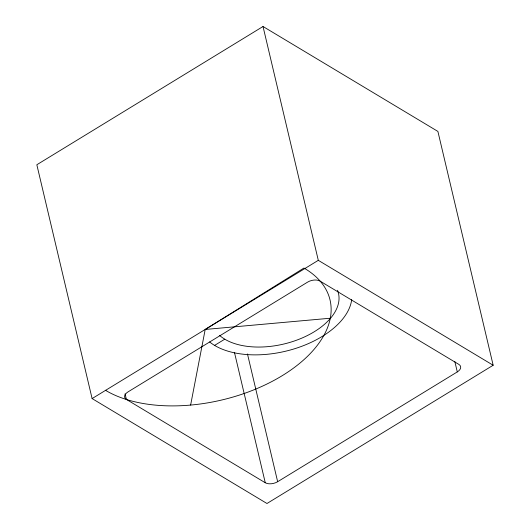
<?xml version="1.0" encoding="UTF-8"?>
<svg xmlns="http://www.w3.org/2000/svg" width="530" height="530" viewBox="0 0 530 530"><rect width="100%" height="100%" fill="white"/><g stroke="black" fill="none" stroke-linecap="round" stroke-linejoin="round"><path stroke-width="0.79" d="M190.621 405.072L205.203 329.455L303.962 268.041A128.267 72.464 -13.3 0 1 283.345 374.982A128.267 72.464 -13.3 0 1 106.444 390.868L105.715 390.266M263.026 26.5L36.835 164.75L92.107 398.58L266.974 503.5L493.165 365.25L437.893 131.42L263.026 26.5L318.298 260.329L493.165 365.25M92.107 398.58L318.298 260.329M214.584 345.408L224.766 339.18M277.66 481.71L457.291 371.921A9.003 5.088 -13.3 0 0 458.874 364.408L320.014 281.085A9.003 5.088 -13.3 0 0 307.612 282.119L127.988 391.908A9.003 5.088 -13.3 0 0 126.398 399.421L265.265 482.744A9.003 5.088 -13.3 0 0 277.66 481.71L247.464 353.947M330.289 318.225L205.203 329.455M454.819 361.48L457.291 371.921M234.492 352.569L265.265 482.744M125.067 393.797L126.398 399.421M337.484 290.274A64.985 36.716 -13.3 0 1 298.019 339.657A64.985 36.716 -13.3 0 1 219.513 335.344M351.695 299.622A78.089 44.116 -13.3 0 1 293.037 349.224A78.089 44.116 -13.3 0 1 209.628 341.949"/></g></svg>
